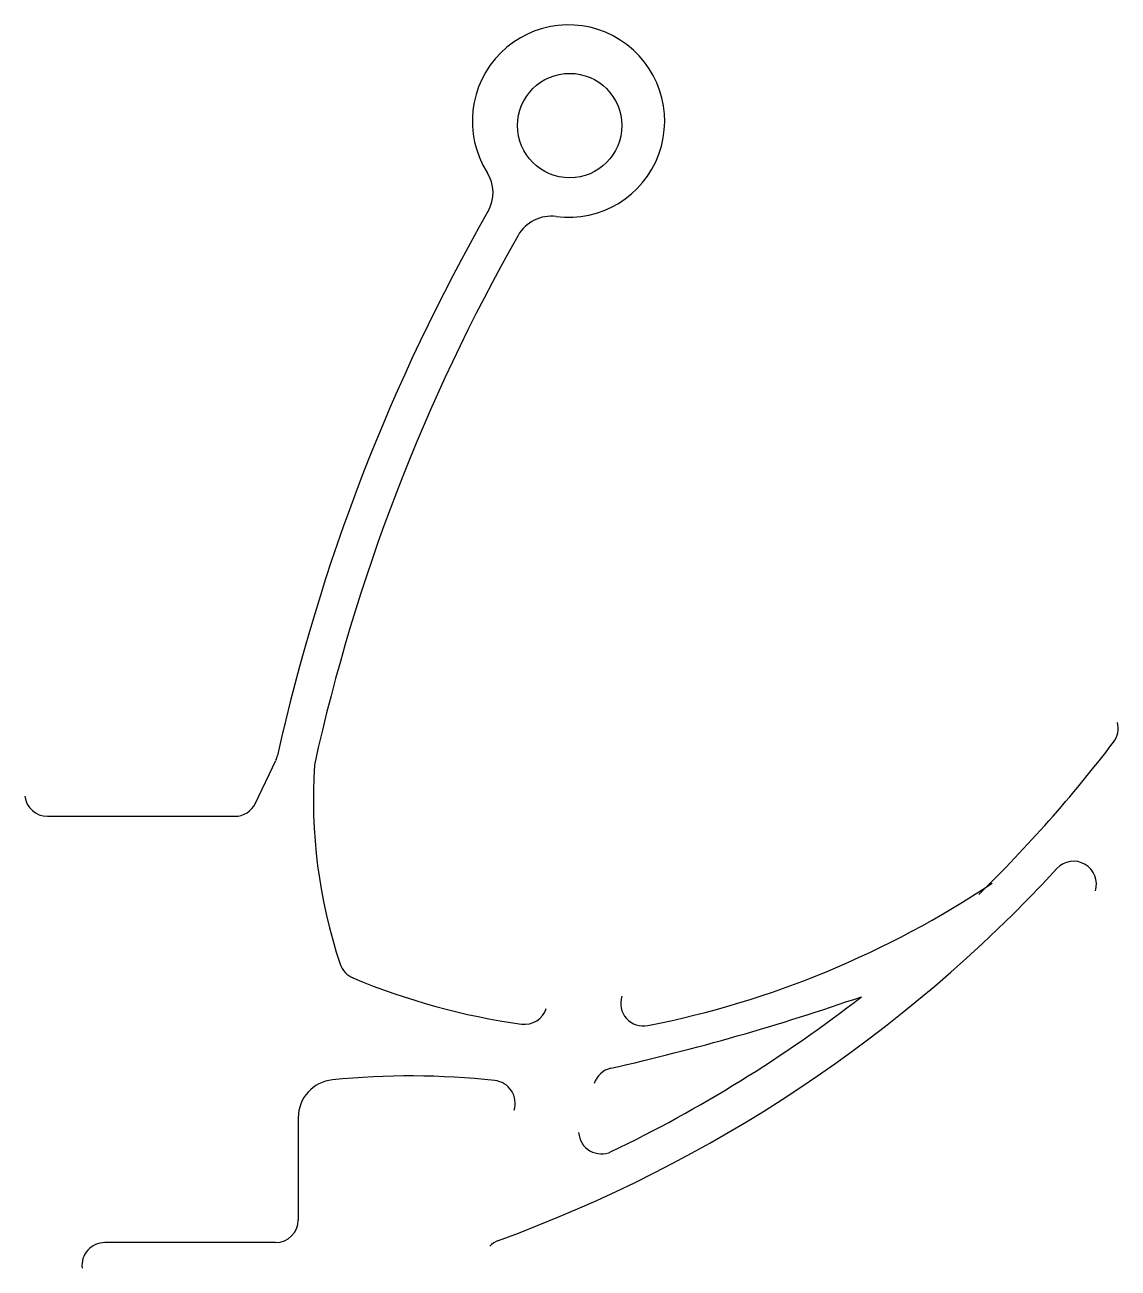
# Model space of a CAD drawing. Header units: metres. Extents: x 47 to 191, y -1601 to -1438.
import ezdxf

# ---------------------------------------------------------------- set-up
doc = ezdxf.new("R2010")
doc.units = ezdxf.units.M
doc.header["$MEASUREMENT"] = 0
doc.layers.add('alei', color=7, linetype='Continuous')

msp = doc.modelspace()

# ---------------------------------------------------------------- linework, layer by layer
at = {"layer": 'alei'}
for p, q in [((77.76, -1540.28), (80.45, -1534.64)), ((50.38, -1541.99), (75.05, -1541.99)), ((83.39, -1581.64), (83.39, -1595.07)), ((80.39, -1598.07), (57.92, -1598.07))]:
    msp.add_line(p, q, dxfattribs=at)
msp.add_circle((119.11, -1451.14), 6.87, dxfattribs=at)
for centre, radius, start, end in [((118.95, -1450.55), 12.66, 262.5748, 212.2318), ((104.02, -1459.96), 5, 330.2089, 32.2318), ((330.07, -1589.38), 255.48, 150.2089, 167.4793), ((116.67, -1468.06), 5, 82.5748, 150.3805), ((330.07, -1589.38), 250.48, 150.3805, 167.5203), ((188.29, -1530.44), 3, 322.659, 15.5218), ((45.36, -1421.39), 182.78, 314.2736, 322.659), ((77.74, -1533.34), 3, 334.5155, 347.4793), ((153.94, -1539.71), 68.57, 176.2777, 198.4753), ((50.38, -1538.99), 3, 186.9249, 270), ((75.05, -1538.99), 3, 270, 334.5155), ((185.43, -1550.91), 3, 342.4393, 137.2417), ((45.36, -1421.39), 187.78, 290.0528, 317.2417), ((105.28, -1447.09), 124.78, 281.1441, 303.8091), ((91.75, -1560.48), 3, 198.4753, 247.3616), ((125.36, -1479.88), 90.34, 247.3616, 261.9763), ((58.28, -1280.36), 302.12, 282.6679, 289.1717), ((45.36, -1421.39), 182.78, 295.6866, 307.8447), ((128.82, -1566.58), 3, 162.4315, 281.1441), ((113.17, -1566.36), 3, 261.9763, 342.3954), ((98.13, -1679.19), 103.04, 83.8068, 95.702), ((125.19, -1578.06), 3, 102.6679, 162.4315), ((88.39, -1581.64), 5, 95.702, 180), ((108.93, -1579.74), 3, 342.3954, 83.8068), ((123.28, -1583.4), 3, 183.853, 295.6866), ((80.39, -1595.07), 3, 270, 0), ((57.92, -1601.07), 3, 90, 186.9249), ((110.77, -1600.6), 3, 110.0528, 136.733)]:
    msp.add_arc(centre, radius, start, end, dxfattribs=at)

doc.saveas('drawing.dxf')
